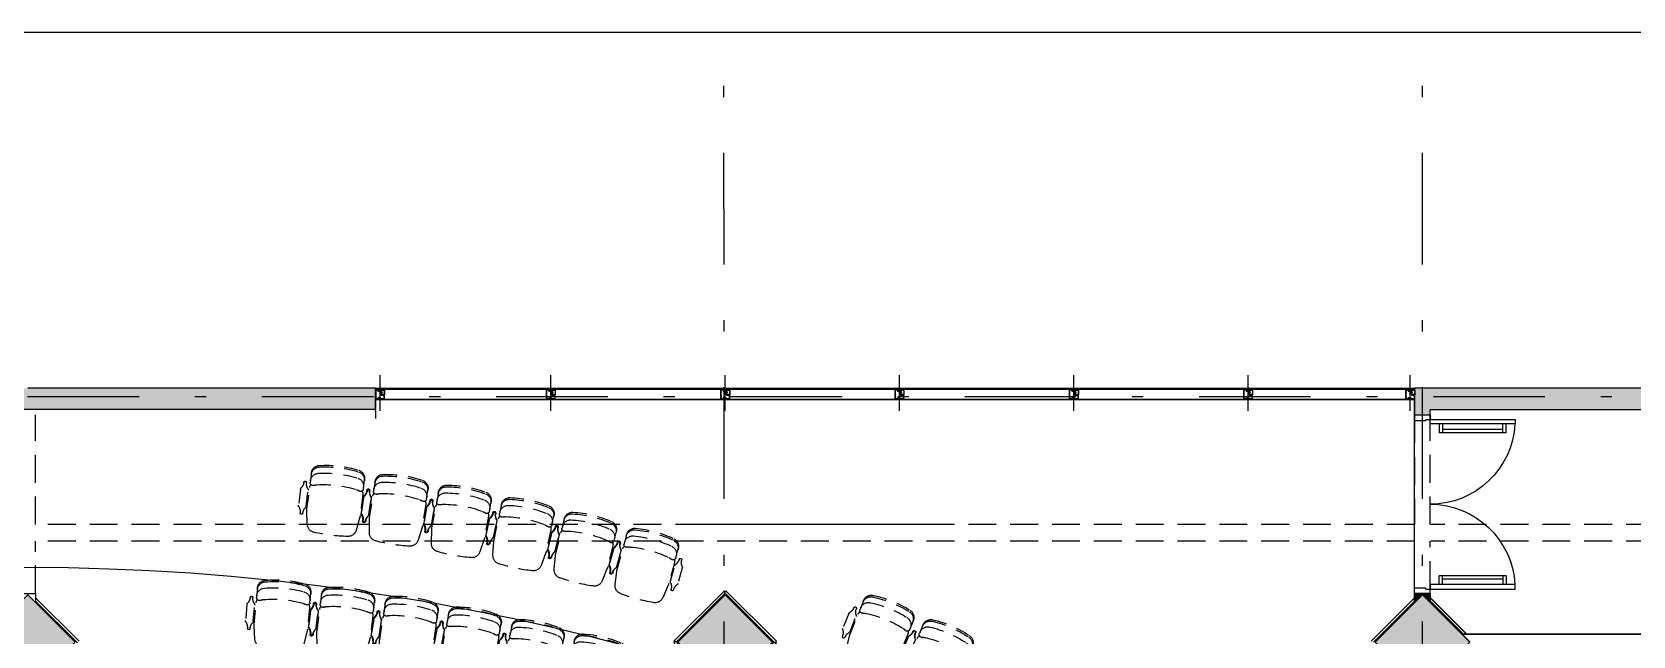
# Model space of a CAD drawing. Header units: millimetres. Extents: x 182 to 575, y -105 to 95.
# Drawn here: x 265.08 to 279.43, y 6.4 to 11.81 of the extents above; entities that cross this region are included whole.
import ezdxf

# ---------------------------------------------------------------- set-up
doc = ezdxf.new("R2010")
doc.units = ezdxf.units.MM
doc.header["$MEASUREMENT"] = 0
for name, pattern in [('DASHDOT', [1, 0.5, -0.25, 0, -0.25]), ('DASHED2', [0.375, 0.25, -0.125]), ('HIDDEN2', [0.1875, 0.125, -0.0625]), ('XR_BL2_AND_MON-REV15$0$DASHDOT', [1, 0.5, -0.25, 0, -0.25])]:
    doc.linetypes.add(name, pattern=pattern)
for name, color, linetype in [('base', 253, 'Continuous'), ('BR_EST', 2, 'Continuous'), ('COB_PROJ_EST', 1, 'Continuous'), ('construir', 10, 'Continuous'), ('DEMOLIR', 10, 'HIDDEN2'), ('EIXOS', 31, 'DASHDOT'), ('L_DECA', 7, 'Continuous'), ('XR_BL2_AND_MON-REV15$0$EIXOS_PERFIL', 181, 'XR_BL2_AND_MON-REV15$0$DASHDOT'), ('XR_BL2_AND_MON-REV15$0$MARMORE', 7, 'Continuous')]:
    doc.layers.add(name, color=color, linetype=linetype)

# ---------------------------------------------------------------- blocks, each defined once
blk = doc.blocks.new('XR_BL2_AND_MON-REV15$0$P50X50')
at = {"layer": 'base'}
blk.add_hatch(color=256, dxfattribs=at).paths.add_polyline_path([(0, -0.424), (0.424, 0), (0, 0.424), (-0.424, 0)])
at = {"layer": 'base', "linetype": 'ByBlock'}
blk.add_lwpolyline([(0, -0.424), (0.424, 0), (0, 0.424), (-0.424, 0)], close=True, dxfattribs=at)
blk = doc.blocks.new('XR_BL2_AND_MON-REV15$0$PILAR 60X60_45')
at = {"layer": 'base'}
blk.add_blockref('XR_BL2_AND_MON-REV15$0$P50X50', (0, 0), dxfattribs=at)
blk = doc.blocks.new('XR_BL2_AND_MON-REV15$0$P_M')
at = {"layer": 'XR_BL2_AND_MON-REV15$0$MARMORE'}
for p, q in [((-0.007, 0.035), (-0.46, -0.417)), ((0.007, 0.021), (-0.445, -0.431)), ((0.007, 0.021), (-0.007, 0.035)), ((0, 0.028), (0.007, 0.035)), ((0.438, -0.424), (0, 0.014)), ((-0.453, -0.424), (-0.46, -0.417)), ((-0.453, -0.424), (-0.46, -0.431)), ((-0.453, -0.424), (-0.445, -0.431)), ((-0.438, -0.424), (0, -0.863)), ((-0.007, -0.87), (0.445, -0.417)), ((0.445, -0.417), (0.46, -0.431)), ((0.453, -0.424), (0.46, -0.417)), ((-0.46, -0.431), (-0.007, -0.884)), ((-0.007, -0.87), (0.007, -0.884)), ((0, -0.877), (-0.007, -0.884))]:
    blk.add_line(p, q, dxfattribs=at)
for points in [[(0.46, -0.417), (0.007, 0.035)], [(0.007, -0.884), (0.46, -0.431)]]:
    blk.add_lwpolyline(points, dxfattribs=at)
blk = doc.blocks.new('XR_BL2_AND_MON-REV15$0$P160')
for p, q in [((-1.44, 0.78), (-1.52, 0.78)), ((-1.44, 0.75), (-1.52, 0.75)), ((-1.47, 0.75), (-1.47, 0.21)), ((-1.44, 0.78), (-1.44, 0.18)), ((-0.16, 0.78), (-0.08, 0.78)), ((-0.16, 0.78), (-0.16, 0.18)), ((-0.16, 0.75), (-0.08, 0.75)), ((-0.13, 0.75), (-0.13, 0.21)), ((-1.52, 0.21), (-1.44, 0.21)), ((-1.52, 0.18), (-1.44, 0.18)), ((-0.08, 0.21), (-0.16, 0.21)), ((-0.08, 0.18), (-0.16, 0.18)), ((-1.6, -0.04), (-1.6, 0.1)), ((-1.6, 0.1), (-1.56, 0.1)), ((-1.56, 0.06), (-1.56, 0.1)), ((-1.56, 0.06), (-1.55, 0.06)), ((-1.55, -0.04), (-1.55, 0.06)), ((-0.05, -0.04), (-0.05, 0.06)), ((-0.04, 0.06), (-0.05, 0.06)), ((-0.04, 0.06), (-0.04, 0.1)), ((0, 0.1), (-0.04, 0.1)), ((0, -0.04), (0, 0.1)), ((-1.6, -0.04), (-1.55, -0.04)), ((0, -0.04), (-0.05, -0.04))]:
    blk.add_line(p, q)
for points in [[(-1.52, 0.1), (-1.56, 0.1), (-1.56, 0.86), (-1.52, 0.86)], [(-0.08, 0.1), (-0.04, 0.1), (-0.04, 0.86), (-0.08, 0.86)]]:
    blk.add_lwpolyline(points, close=True)
for centre, start, end in [((-1.562, 0.099), 0.0576, 86.8461), ((-0.038, 0.099), 93.1539, 179.9424)]:
    blk.add_arc(centre, 0.762, start, end)
blk = doc.blocks.new('XR_BL2_AND_MON-REV15$0$PERFIL_UNIT_ALCOA')
at = {"color": 1}
for p, q in [((-34, 19), (-34, 13)), ((-34, 13), (-15, 13)), ((-33, 83), (-32, 83)), ((-33, 76), (-33, 83)), ((-32, 76), (-33, 76)), ((-33, 43), (-32, 43)), ((-33, 36), (-33, 43)), ((-32, 36), (-33, 36)), ((-32, 80), (-32, 79)), ((-31, 80), (-32, 80)), ((-32, 79), (-31, 79)), ((-32, 40), (-32, 39)), ((-31, 40), (-32, 40)), ((-32, 39), (-31, 39)), ((-31, 82), (-31, 80)), ((-31, 79), (-31, 77)), ((-31, 42), (-31, 40)), ((-31, 39), (-31, 37)), ((-15, 19), (-21, 19)), ((-15, 19), (-21, 19)), ((-21, 13), (-15, 13)), ((-19, 19), (-13, 19)), ((-15, 19), (-15, 13)), ((-7, 95), (-9, 95)), ((-7, 95), (-9, 95)), ((-9, 92), (-5, 92)), ((-9, 27), (-5, 27)), ((-7, 24), (-9, 24)), ((-7, 24), (-9, 24)), ((-6, 95), (-8, 97)), ((-7, 96), (-8, 97)), ((-8, 96), (-7, 97)), ((-8, 96), (-7, 97)), ((-8, 96), (-7, 97)), ((-8, 97), (-8, 97)), ((-6, 95), (-8, 97)), ((-7, 96), (-8, 97)), ((-8, 96), (-7, 97)), ((-8, 96), (-7, 97)), ((-8, 96), (-7, 97)), ((-8, 97), (-8, 97)), ((-7, 96), (-8, 96)), ((-8, 96), (-8, 96)), ((-7, 96), (-8, 96)), ((-8, 96), (-8, 96)), ((-6, 24), (-8, 22)), ((-6, 24), (-8, 22)), ((-7, 23), (-8, 22)), ((-7, 23), (-8, 22)), ((-8, 23), (-8, 23)), ((-8, 23), (-7, 22)), ((-8, 23), (-7, 22)), ((-7, 23), (-8, 22)), ((-7, 23), (-8, 22)), ((-8, 23), (-8, 23)), ((-8, 23), (-7, 22)), ((-8, 23), (-7, 22)), ((-8, 22), (-7, 22)), ((-8, 22), (-8, 22)), ((-8, 22), (-7, 22)), ((-8, 22), (-8, 22)), ((-5, 95), (-7, 97)), ((-5, 95), (-7, 97)), ((-7, 95), (-4, 97)), ((-7, 95), (-5, 97)), ((-7, 95), (-5, 97)), ((-7, 96), (-6, 97)), ((-7, 96), (-6, 97)), ((-5, 95), (-7, 97)), ((-5, 95), (-7, 97)), ((-7, 95), (-4, 97)), ((-7, 95), (-5, 97)), ((-7, 95), (-5, 97)), ((-7, 96), (-6, 97)), ((-7, 96), (-6, 97)), ((-7, 95), (-7, 96)), ((-7, 95), (-7, 96)), ((-6, 95), (-7, 96)), ((-6, 95), (-7, 96)), ((-4, 95), (-7, 95)), ((-4, 95), (-7, 95)), ((-6, 95), (-7, 95)), ((-6, 95), (-7, 95)), ((-4, 24), (-7, 24)), ((-7, 24), (-7, 23)), ((-4, 24), (-7, 24)), ((-7, 24), (-7, 23)), ((-5, 24), (-7, 22)), ((-5, 24), (-7, 22)), ((-6, 24), (-7, 23)), ((-6, 24), (-7, 23)), ((-7, 24), (-4, 22)), ((-5, 24), (-7, 22)), ((-5, 24), (-7, 22)), ((-6, 24), (-7, 23)), ((-6, 24), (-7, 23)), ((-7, 24), (-4, 22)), ((-7, 23), (-5, 22)), ((-7, 23), (-5, 22)), ((-7, 23), (-6, 22)), ((-7, 23), (-6, 22)), ((-7, 23), (-5, 22)), ((-7, 23), (-5, 22)), ((-7, 23), (-6, 22)), ((-7, 23), (-6, 22)), ((-4, 95), (-6, 97)), ((-4, 95), (-6, 97)), ((-4, 95), (-6, 97)), ((-6, 95), (-4, 97)), ((-6, 95), (-4, 97)), ((-4, 95), (-6, 97)), ((-4, 95), (-6, 97)), ((-4, 95), (-6, 97)), ((-6, 95), (-4, 97)), ((-6, 95), (-4, 97)), ((-4, 24), (-6, 22)), ((-4, 24), (-6, 22)), ((-6, 24), (-4, 22)), ((-6, 24), (-4, 22)), ((-4, 24), (-6, 22)), ((-4, 24), (-6, 22)), ((-6, 24), (-4, 22)), ((-6, 24), (-4, 22)), ((-4, 23), (-6, 22)), ((-4, 23), (-6, 22)), ((-3, 96), (-5, 97)), ((-4, 96), (-5, 97)), ((-5, 95), (-3, 97)), ((-5, 95), (-3, 97)), ((-3, 96), (-5, 97)), ((-4, 96), (-5, 97)), ((-5, 95), (-3, 97)), ((-5, 95), (-3, 97)), ((-5, 92), (-1, 92)), ((-5, 27), (-1, 27)), ((-5, 24), (-3, 22)), ((-5, 24), (-3, 22)), ((-5, 24), (-3, 22)), ((-5, 24), (-3, 22)), ((-3, 23), (-5, 22)), ((-4, 23), (-5, 22)), ((-3, 23), (-5, 22)), ((-4, 23), (-5, 22)), ((-3, 96), (-4, 97)), ((-3, 96), (-4, 97)), ((-3, 96), (-4, 97)), ((-3, 96), (-4, 97)), ((-4, 96), (-4, 95)), ((-4, 96), (-4, 95)), ((-4, 96), (-3, 96)), ((-4, 96), (-3, 96)), ((-4, 95), (-4, 95)), ((-4, 95), (-4, 95)), ((-2, 95), (-4, 95)), ((-4, 95), (-4, 95)), ((-4, 95), (-4, 95)), ((-2, 95), (-4, 95)), ((-4, 23), (-4, 24)), ((-4, 23), (-4, 24)), ((-4, 24), (-4, 24)), ((-4, 24), (-4, 23)), ((-2, 24), (-4, 24)), ((-4, 24), (-4, 24)), ((-4, 24), (-4, 23)), ((-2, 24), (-4, 24)), ((-3, 23), (-4, 22)), ((-3, 23), (-4, 22)), ((-4, 23), (-3, 22)), ((-3, 23), (-4, 22)), ((-3, 23), (-4, 22)), ((-4, 23), (-3, 22)), ((0, 19), (-4, 4)), ((-4, 13), (-4, 3)), ((-4, 8), (-4, 4)), ((-3, 97), (-3, 97)), ((-3, 96), (-3, 97)), ((-3, 97), (-3, 97)), ((-3, 96), (-3, 97)), ((-3, 96), (-3, 96)), ((-3, 96), (-3, 96)), ((-3, 23), (-3, 22)), ((-3, 23), (-3, 22)), ((-3, 22), (-3, 22)), ((-3, 22), (-3, 22)), ((-3, 22), (-3, 22)), ((-3, 22), (-3, 22)), ((10, 19), (0, 19)), ((18, 27), (9, 27)), ((9, 27), (9, 27)), ((9, 27), (9, 27)), ((9, 27), (9, 26)), ((9, 26), (9, 26)), ((9, 25), (9, 25)), ((9, 25), (9, 24)), ((9, 24), (9, 24)), ((10, 26), (10, 26)), ((10, 26), (17, 25)), ((17, 25), (10, 25)), ((10, 25), (10, 25)), ((10, 24), (10, 24)), ((10, 24), (12, 24)), ((10, 19), (13, 4)), ((12, 39), (26, 39)), ((12, 24), (12, 23)), ((12, 23), (12, 23)), ((12, 23), (12, 23)), ((12, 23), (12, 23)), ((12, 22), (12, 22)), ((12, 22), (12, 21)), ((12, 21), (12, 21)), ((12, 21), (12, 21)), ((12, 21), (15, 21)), ((15, 43), (13, 43)), ((13, 43), (13, 43)), ((13, 42), (13, 42)), ((13, 42), (13, 40)), ((13, 40), (13, 40)), ((13, 40), (13, 39)), ((13, 39), (13, 39)), ((13, 39), (13, 37)), ((13, 37), (13, 37)), ((13, 36), (13, 36)), ((13, 36), (15, 36)), ((13, 13), (13, 3)), ((13, 8), (13, 4)), ((15, 36), (15, 43)), ((15, 41), (16, 40)), ((15, 38), (15, 41)), ((15, 40), (15, 40)), ((15, 38), (15, 38)), ((15, 38), (16, 38)), ((15, 23), (15, 24)), ((16, 23), (15, 23)), ((15, 23), (15, 23)), ((15, 21), (16, 22)), ((15, 21), (15, 21)), ((15, 21), (15, 21)), ((16, 41), (17, 40)), ((16, 38), (16, 41)), ((16, 40), (16, 40)), ((16, 38), (16, 40)), ((16, 38), (17, 38)), ((16, 38), (16, 38)), ((16, 24), (18, 24)), ((16, 23), (16, 23)), ((16, 22), (16, 22)), ((17, 38), (18, 41)), ((17, 38), (17, 40)), ((17, 40), (17, 40)), ((17, 38), (17, 38)), ((17, 38), (18, 38)), ((17, 25), (17, 25)), ((17, 25), (17, 25)), ((17, 25), (17, 25)), ((17, 25), (17, 25)), ((17, 25), (17, 25)), ((18, 41), (18, 40)), ((18, 38), (19, 41)), ((18, 38), (18, 40)), ((18, 40), (19, 40)), ((18, 38), (18, 38)), ((18, 38), (19, 38)), ((18, 24), (18, 27)), ((18, 27), (18, 27)), ((18, 27), (18, 27)), ((18, 24), (18, 24)), ((18, 24), (18, 24)), ((19, 41), (19, 40)), ((19, 38), (20, 41)), ((19, 40), (19, 40)), ((19, 40), (20, 40)), ((19, 38), (19, 40)), ((19, 38), (20, 38)), ((19, 38), (19, 38)), ((19, 38), (19, 38)), ((20, 41), (20, 40)), ((20, 38), (20, 40)), ((20, 40), (21, 40)), ((20, 38), (21, 38)), ((21, 38), (21, 41)), ((21, 41), (21, 40)), ((21, 38), (21, 40)), ((21, 40), (22, 40)), ((21, 38), (21, 38)), ((21, 38), (22, 38)), ((22, 38), (22, 41)), ((22, 41), (22, 40)), ((22, 38), (22, 40)), ((22, 40), (23, 40)), ((22, 38), (22, 38)), ((22, 38), (23, 38)), ((23, 38), (23, 41)), ((23, 41), (24, 40)), ((23, 38), (24, 40)), ((23, 38), (23, 38)), ((23, 38), (23, 38)), ((24, 40), (24, 40)), ((24, 39), (24, 40)), ((24, 19), (24, 13)), ((31, 13), (24, 13)), ((43, 13), (24, 13)), ((26, 19), (32, 19)), ((26, 19), (45, 19)), ((39, 82), (39, 80)), ((39, 80), (40, 80)), ((39, 79), (39, 77)), ((40, 79), (39, 79)), ((41, 83), (40, 83)), ((40, 80), (40, 79)), ((40, 76), (41, 76)), ((41, 76), (41, 83)), ((43, 19), (43, 13))]:
    blk.add_line(p, q, dxfattribs=at)
for points in [[(-33, 19), (0, 19), (0, 19), (0, 24), (0, 24), (-3, 24, 1), (-3, 23), (-3, 23), (-3, 22), (-8, 22), (-8, 23), (-7, 23, 1), (-7, 24), (-10, 24), (-10, 23, -0.414214), (-12, 21), (-32, 21, -0.414214), (-34, 23), (-34, 96, -0.414214), (-32, 98), (-10, 98), (-10, 98), (-10, 95), (-10, 95, 0.419197), (-10, 95), (-7, 95, 1.022616), (-7, 96), (-8, 96), (-8, 97), (-3, 97), (-3, 96), (-3, 96, 1), (-3, 95), (0, 95), (0, 95), (0, 99), (-35, 99), (-35, 99), (-35, 18, 0.414214), (-35, 17), (-34, 17, 0.414214), (-34, 18), (-34, 19, -0.414214), (-33, 19)], [(40, 97), (14, 97, 0.414214), (12, 95), (12, 91, -0.414214), (10, 89), (-4, 89), (-4, 86), (-5, 86), (-5, 89), (-13, 89, -1.000008), (-13, 91), (-5, 92), (-5, 92), (10, 92), (10, 99, -0.414214), (10, 99), (44, 99, -0.414214), (45, 99), (45, 63, -0.406616), (44, 62), (18, 62, 0.414214), (17, 62), (17, 27, -0.414214), (17, 27), (-5, 27), (-13, 28, -1.000008), (-13, 30), (-5, 30), (-5, 33), (-4, 33), (-4, 30), (13, 30, 0.414214), (15, 32), (15, 65, -0.414214), (15, 65), (40, 65, 0.414214), (42, 67), (42, 95, 0.414214), (40, 97)], [(19, 56), (19, 30), (18, 30, 1), (18, 29), (19, 29), (19, 24), (16, 24, 0.414173), (15, 23), (15, 23), (16, 23, -0.585709), (16, 22), (16, 21, -0.26127), (15, 21), (12, 21, -0.253886), (12, 21), (11, 22, -0.595041), (11, 23), (12, 23), (12, 23, 0.414173), (12, 24), (10, 24, 0.414214), (10, 23), (10, 20, 0.414214), (10, 19), (44, 19, 0.414214), (45, 20), (45, 62, 0.414214), (44, 62), (19, 62, 0.414214), (19, 62), (19, 57), (18, 57, 1), (18, 56), (19, 56)], [(13, 22), (13, 24), (13, 24, -0.414214), (13, 24), (13, 24), (14, 24), (14, 24, -0.414214), (15, 24), (15, 24), (15, 22), (15, 22, -0.414214), (14, 22), (14, 22), (13, 22), (13, 22, -0.414214), (13, 22)], [(20, 22), (19, 22, 0.414214), (18, 22), (18, 21, 0.414214), (19, 21), (43, 21), (43, 61), (20, 61), (20, 23, -0.414214), (20, 22)]]:
    blk.add_lwpolyline(points, format="xyb", dxfattribs=at)
for points in [[(-7, 96), (-8, 96), (-8, 97), (-3, 97), (-3, 96), (-4, 96)], [(-7, 96), (-8, 96), (-8, 97), (-3, 97), (-3, 96), (-4, 96)], [(-7, 23), (-8, 23), (-8, 22), (-3, 22), (-3, 23), (-4, 23)], [(-7, 23), (-8, 23), (-8, 22), (-3, 22), (-3, 23), (-4, 23)]]:
    blk.add_lwpolyline(points, dxfattribs=at)
for centre, radius, start, end in [((-32, 82), 0.869, 0, 90), ((-32, 77), 0.869, 270, 0), ((-32, 42), 0.869, 0, 90), ((-32, 37), 0.869, 270, 0), ((-9, 93), 1.57, 97.3776, 269.717), ((-9, 25), 1.57, 90.283, 262.6224), ((-2, 93), 1.44, 277.4115, 92.3804), ((-2, 25), 1.44, 267.6196, 82.5885), ((9, 27), 0.3, 90.0002, 173.0764), ((10, 26), 0.5, 173.0802, 360), ((10, 25), 0.3, 86.9206, 179.9979), ((10, 24), 0.3, 180, 270), ((12, 24), 0.3, 360, 90), ((12, 23), 0.184, 90, 194.9998), ((12, 21), 0.184, 202.0192, 270), ((16, 24), 0.3, 90, 180), ((15, 21), 0.184, 270, 337.9776), ((16, 23), 0.184, 344.9975, 90), ((17, 25), 0.2, 0, 86.4562), ((17, 25), 0.2, 266.9225, 0), ((18, 27), 0.3, 0, 90), ((18, 24), 0.3, 270, 0), ((40, 82), 0.869, 90, 180), ((40, 77), 0.869, 180, 270)]:
    blk.add_arc(centre, radius, start, end, dxfattribs=at)
at = {"color": 1, "extrusion": (0, 0, -1)}
for centre, major_axis in [((13, 42), (0.573, -0.573)), ((13, 37), (0.573, 0.573))]:
    blk.add_ellipse(centre, major_axis=major_axis, ratio=1, start_param=2.356194, end_param=3.926991, dxfattribs=at)
at = {"color": 1}
for points, knots in [([(25, 39), (25, 39), (25, 39), (25, 39), (25, 39), (25, 39), (25, 39), (25, 39), (25, 39), (24, 39), (24, 39), (24, 39), (24, 39), (24, 39), (24, 39), (24, 39), (24, 39), (24, 39), (24, 39), (24, 39), (24, 39), (24, 39), (24, 39), (24, 39), (24, 39), (24, 39), (24, 39), (24, 39), (24, 38), (23, 38), (23, 38), (23, 38), (23, 38), (23, 38)], [0, 0, 0, 0, 0.051439, 0.072585, 0.094945, 0.148925, 0.177318, 0.208117, 0.229263, 0.263962, 0.286322, 0.316684, 0.341831, 0.370224, 0.385176, 0.410323, 0.432683, 0.466448, 0.484229, 0.519793, 0.54494, 0.583668, 0.608815, 0.635405, 0.653187, 0.684808, 0.766724, 0.798345, 0.829966, 0.855113, 0.870066, 0.927124, 1, 1, 1, 1]), ([(25, 39), (25, 39), (25, 40), (25, 40), (25, 40), (25, 40), (24, 40), (25, 40), (24, 40), (24, 40), (24, 40), (24, 40), (24, 40), (24, 40), (24, 40), (24, 40), (24, 40), (24, 40), (24, 40), (24, 40), (24, 40), (24, 40), (24, 40), (24, 40), (24, 40)], [0, 0, 0, 0, 0.07678, 0.102261, 0.156401, 0.18506, 0.227914, 0.244954, 0.311716, 0.342019, 0.377118, 0.407421, 0.432902, 0.525013, 0.566753, 0.587018, 0.625497, 0.657854, 0.688156, 0.805193, 0.825457, 0.896684, 0.922166, 1, 1, 1, 1])]:
    blk.add_open_spline(points, degree=3, knots=knots, dxfattribs=at)
at = {"layer": 'XR_BL2_AND_MON-REV15$0$EIXOS_PERFIL', "linetype": 'ByBlock', "ltscale": 0.1}
blk.add_line((5, 207), (5, -115), dxfattribs=at)
blk = doc.blocks.new('XR_BL2_AND_MON-REV15$0$A$C10B331E6')
at = {"layer": 'base'}
for p, q in [((-0.15, 0), (-0.15, -9.313, 2.33)), ((-0.06, 0, 197.496), (-0.06, -9.313, 199.826)), ((-0.05, 0, 179.853), (-0.05, -9.313, 199.826))]:
    blk.add_line(p, q, dxfattribs=at)
at = {"layer": 'base', "elevation": 179.853}
blk.add_lwpolyline([(-0.06, -9.313), (-0.05, -9.313)], dxfattribs=at)
at = {"layer": 'base', "linetype": 'ByBlock', "ltscale": 0.1, "xscale": -0.001000000000203727, "yscale": 0.001000000000203727, "zscale": 0.0009999999999763531, "rotation": 90}
for p in [(-0.047, -0.035, 197.496), (-0.047, -1.566), (-0.047, -3.129), (-0.047, -4.691), (-0.047, -6.254), (-0.047, -7.816), (-0.047, -9.269, 179.853)]:
    blk.add_blockref('XR_BL2_AND_MON-REV15$0$PERFIL_UNIT_ALCOA', p, dxfattribs=at)
blk = doc.blocks.new('XR_BL2_AND_MON-REV15$0$P2000501')
for points in [[(0.231, -0.362, 0.149389), (0.24, -0.334), (0.24, -0.142, 0.03724), (0.239, -0.127), (0.221, -0.006, 0.342214), (0.154, 0.058, 0.051556), (-0.154, 0.058, 0.342214), (-0.221, -0.006), (-0.239, -0.127, 0.03724), (-0.24, -0.142), (-0.24, -0.334, 0.149389), (-0.231, -0.362)], [(0.24, -0.397, -0.36261), (0.178, -0.471, -0.08991), (-0.178, -0.471, -0.36261), (-0.24, -0.397)], [(0.24, -0.453, -0.36261), (0.178, -0.527, -0.08991), (-0.178, -0.527, -0.36261), (-0.24, -0.453)]]:
    blk.add_lwpolyline(points, format="xyb")
for points in [[(-0.254, -0.154, -0.164851), (-0.25, -0.166), (-0.25, -0.31, -0.164851), (-0.254, -0.322, 0.162089), (-0.273, -0.375, -1), (-0.297, -0.375, 0.162089), (-0.316, -0.322, -0.164851), (-0.32, -0.31), (-0.32, -0.166, -0.164851), (-0.316, -0.154, 0.162089), (-0.297, -0.1, -1), (-0.273, -0.1, 0.162089)], [(0.25, -0.166), (0.25, -0.31, 0.164851), (0.254, -0.322, -0.162089), (0.273, -0.375, 1), (0.297, -0.375, -0.162089), (0.316, -0.322, 0.164851), (0.32, -0.31), (0.32, -0.166, 0.164851), (0.316, -0.154, -0.162089), (0.297, -0.1, 1), (0.273, -0.1, -0.162089), (0.254, -0.154, 0.164851)], [(-0.178, -0.368, 0.08991), (0.178, -0.368, 0.086278), (0.203, -0.359, -0.57735), (0.24, -0.381), (0.24, -0.468, -0.36261), (0.178, -0.542, -0.08991), (-0.178, -0.542, -0.36261), (-0.24, -0.468), (-0.24, -0.381, -0.57735), (-0.203, -0.359, 0.086278)]]:
    blk.add_lwpolyline(points, format="xyb", close=True)

msp = doc.modelspace()

# ---------------------------------------------------------------- hatches: boundary and pattern name
at = {"layer": 'base'}
for points in [[(268.158, 8.432), (268.158, 8.622), (261.924, 8.622), (261.924, 8.432), (264.971, 8.432), (265.111, 8.432)], [(277.471, 8.622), (277.471, 8.382), (277.611, 8.382), (277.611, 8.432), (280.741, 8.432), (280.741, 8.622)], [(277.611, 6.701), (277.611, 6.782), (277.471, 6.782), (277.471, 6.701), (277.541, 6.771)], [(277.471, 6.701), (277.471, 6.782), (277.611, 6.782), (277.611, 6.701), (277.541, 6.771)]]:
    msp.add_hatch(color=256, dxfattribs=at).paths.add_polyline_path(points)

# ---------------------------------------------------------------- linework, layer by layer
for p, q in [((268.158, 8.622, 195.166), (265.041, 8.622, 195.166)), ((268.158, 8.422), (268.158, 8.622)), ((268.158, 8.432, 195.166), (268.158, 8.622, 195.166)), ((277.471, 8.622, 195.166), (277.471, 8.382, 195.166)), ((280.741, 8.622, 195.166), (277.471, 8.622, 195.166)), ((268.158, 8.432, 195.166), (265.111, 8.432, 195.166)), ((277.471, 8.382, 195.166), (277.611, 8.382, 195.166)), ((277.611, 8.382, 195.166), (277.611, 8.432, 195.166)), ((277.611, 8.432, 195.166), (280.741, 8.432, 195.166)), ((277.471, 6.782, 195.166), (277.611, 6.782, 195.166)), ((277.471, 6.782, 195.166), (277.471, 6.701, 195.166)), ((277.611, 6.782, 195.166), (277.471, 6.782, 195.166)), ((277.611, 6.782, 195.166), (277.471, 6.782, 195.166)), ((277.471, 6.701, 195.166), (277.471, 6.782, 195.166)), ((277.471, 6.782, 195.166), (277.611, 6.782, 195.166)), ((277.611, 6.703), (277.611, 6.784, 195.166)), ((277.611, 6.701), (277.611, 6.782, 195.166)), ((277.611, 6.782, 195.166), (277.611, 6.701, 195.166)), ((265.486, 6.34), (265.111, 6.715)), ((277.471, 6.715), (277.102, 6.347)), ((277.909, 6.419), (277.611, 6.718)), ((277.909, 6.417), (277.611, 6.715)), ((277.611, 6.715), (277.904, 6.422)), ((277.965, 6.349, 195.166), (277.89, 6.424, 195.166)), ((277.895, 6.419, 195.166), (280.996, 6.419, 195.166)), ((277.895, 6.417, 195.166), (280.969, 6.417, 195.166)), ((280.996, 6.417, 195.166), (277.895, 6.417, 195.166))]:
    msp.add_line(p, q, dxfattribs=at)
msp.add_lwpolyline([(288.455, -4.97), (241.939, -4.97), (241.939, 11.813), (288.455, 11.813)], close=True, dxfattribs=at)
at = {"layer": 'base', "elevation": 195.166}
for points in [[(277.471, 8.622), (277.471, 8.382), (277.611, 8.382), (277.611, 8.432), (280.741, 8.432), (280.741, 8.622)], [(277.471, 6.701), (277.471, 6.782), (277.611, 6.782), (277.611, 6.701), (277.541, 6.771)], [(277.611, 6.701), (277.611, 6.782), (277.471, 6.782), (277.471, 6.701), (277.541, 6.771)]]:
    msp.add_lwpolyline(points, close=True, dxfattribs=at)
msp.add_lwpolyline([(264.971, 6.701), (264.971, 6.782), (265.111, 6.782), (265.111, 6.701)], dxfattribs=at)
at = {"layer": 'base'}
for points in [[(277.938, 6.419), (277.611, 6.746)], [(265.5, 6.354), (265.111, 6.743)], [(277.471, 6.743), (277.081, 6.354)], [(277.938, 6.417), (277.611, 6.743)], [(277.611, 6.743), (277.933, 6.422)]]:
    msp.add_lwpolyline(points, dxfattribs=at)
at = {"layer": 'BR_EST', "linetype": 'DASHED2'}
for p, q in [((265.111, 7.4, 195.166), (265.111, 8.382, 195.166)), ((277.471, 8.382, 195.166), (277.471, 7.4, 195.166)), ((277.611, 7.4, 195.166), (277.611, 8.432, 195.166)), ((277.471, 7.4, 195.166), (265.111, 7.4, 195.166)), ((279.616, 7.4, 195.166), (277.616, 7.4, 195.166)), ((265.111, 6.782, 195.166), (265.111, 7.25, 195.166)), ((277.471, 7.25, 195.166), (265.111, 7.25, 195.166)), ((277.471, 6.782, 195.166), (277.471, 7.25, 195.166)), ((277.611, 6.822, 195.166), (277.611, 7.25, 195.166)), ((279.616, 7.25, 195.166), (277.616, 7.25, 195.166))]:
    msp.add_line(p, q, dxfattribs=at)
at = {"layer": 'construir', "elevation": 195.166}
msp.add_lwpolyline([(265.041, -1.829), (265.37, -2.158), (268.166, -2.158), (268.166, -2.203), (270.874, -2.203), (270.915, -2.205), (271.291, -1.83), (271.667, -2.206), (271.708, -2.203), (277.167, -2.203), (277.446, -1.924), (277.446, 2.357), (277.446, 2.357), (279.369, 2.357), (279.369, 6.277), (277.895, 6.277), (277.541, 5.923), (277.117, 6.347), (277.471, 6.701), (277.471, 8.522), (268.158, 8.522), (268.158, 8.432), (265.111, 8.432), (264.971, 8.432)], dxfattribs=at)
at = {"layer": 'construir'}
msp.add_arc((265.041, -13.837, 195.166), 20.851, 57.4947, 122.5053, dxfattribs=at)
at = {"layer": 'EIXOS', "linetype": 'DASHDOT', "ltscale": 2}
for p, q in [((271.288, -4.97), (271.28, 11.813)), ((277.541, -4.97), (277.541, 11.813)), ((241.939, 8.547), (288.455, 8.547))]:
    msp.add_line(p, q, dxfattribs=at)
at = {"layer": 'L_DECA'}
for p, q in [((277.471, 8.522, -177.523), (277.471, 8.512, -174.373)), ((268.158, 8.418, 17.643), (268.157, 8.389, 20.793)), ((268.157, 8.389, 20.793), (268.158, 8.35, 23.943)), ((273.259, 7.4, 195.166), (271.059, 7.4, 195.166))]:
    msp.add_line(p, q, dxfattribs=at)

# ---------------------------------------------------------------- block references
at = {"layer": 'base', "rotation": 89.99999999999999}
for name, p in [('XR_BL2_AND_MON-REV15$0$A$C10B331E6', (268.158, 8.672, -179.853)), ('XR_BL2_AND_MON-REV15$0$P_M', (270.867, 6.347))]:
    msp.add_blockref(name, p, dxfattribs=at)
at = {"layer": 'base', "xscale": -1, "rotation": 90}
for p in [(265.041, 6.347), (271.291, 6.347), (277.541, 6.347)]:
    msp.add_blockref('XR_BL2_AND_MON-REV15$0$PILAR 60X60_45', p, dxfattribs=at)
at = {"layer": 'COB_PROJ_EST', "xscale": -1, "rotation": 270}
msp.add_blockref('XR_BL2_AND_MON-REV15$0$P160', (277.511, 8.382, -195.166), dxfattribs=at)
at = {"layer": 'DEMOLIR', "xscale": -1}
for p, rotation in [((267.764, 7.37, 195.166), 173.0140644038684), ((268.32, 7.287, 195.166), 171.3726297472161), ((268.874, 7.188, 195.166), 169.731195090563), ((269.425, 7.074, 195.166), 168.0897604339117), ((269.973, 6.942, 195.166), 166.448325777265), ((270.517, 6.797, 195.166), 164.806891120613), ((267.295, 6.345, 195.166), 174.6554990605228), ((267.854, 6.279, 195.166), 173.0140644038684), ((268.411, 6.196, 195.166), 171.3726297472161), ((272.581, 6.196, 195.166), 158.1434707415146), ((268.965, 6.097, 195.166), 169.7311950905627), ((273.101, 5.979, 195.166), 156.5944860706684), ((269.516, 5.983, 195.166), 168.0897604339116), ((270.064, 5.851, 195.166), 166.4483257772647)]:
    msp.add_blockref('XR_BL2_AND_MON-REV15$0$P2000501', p, dxfattribs=dict(at, rotation=rotation))

doc.saveas('drawing.dxf')
